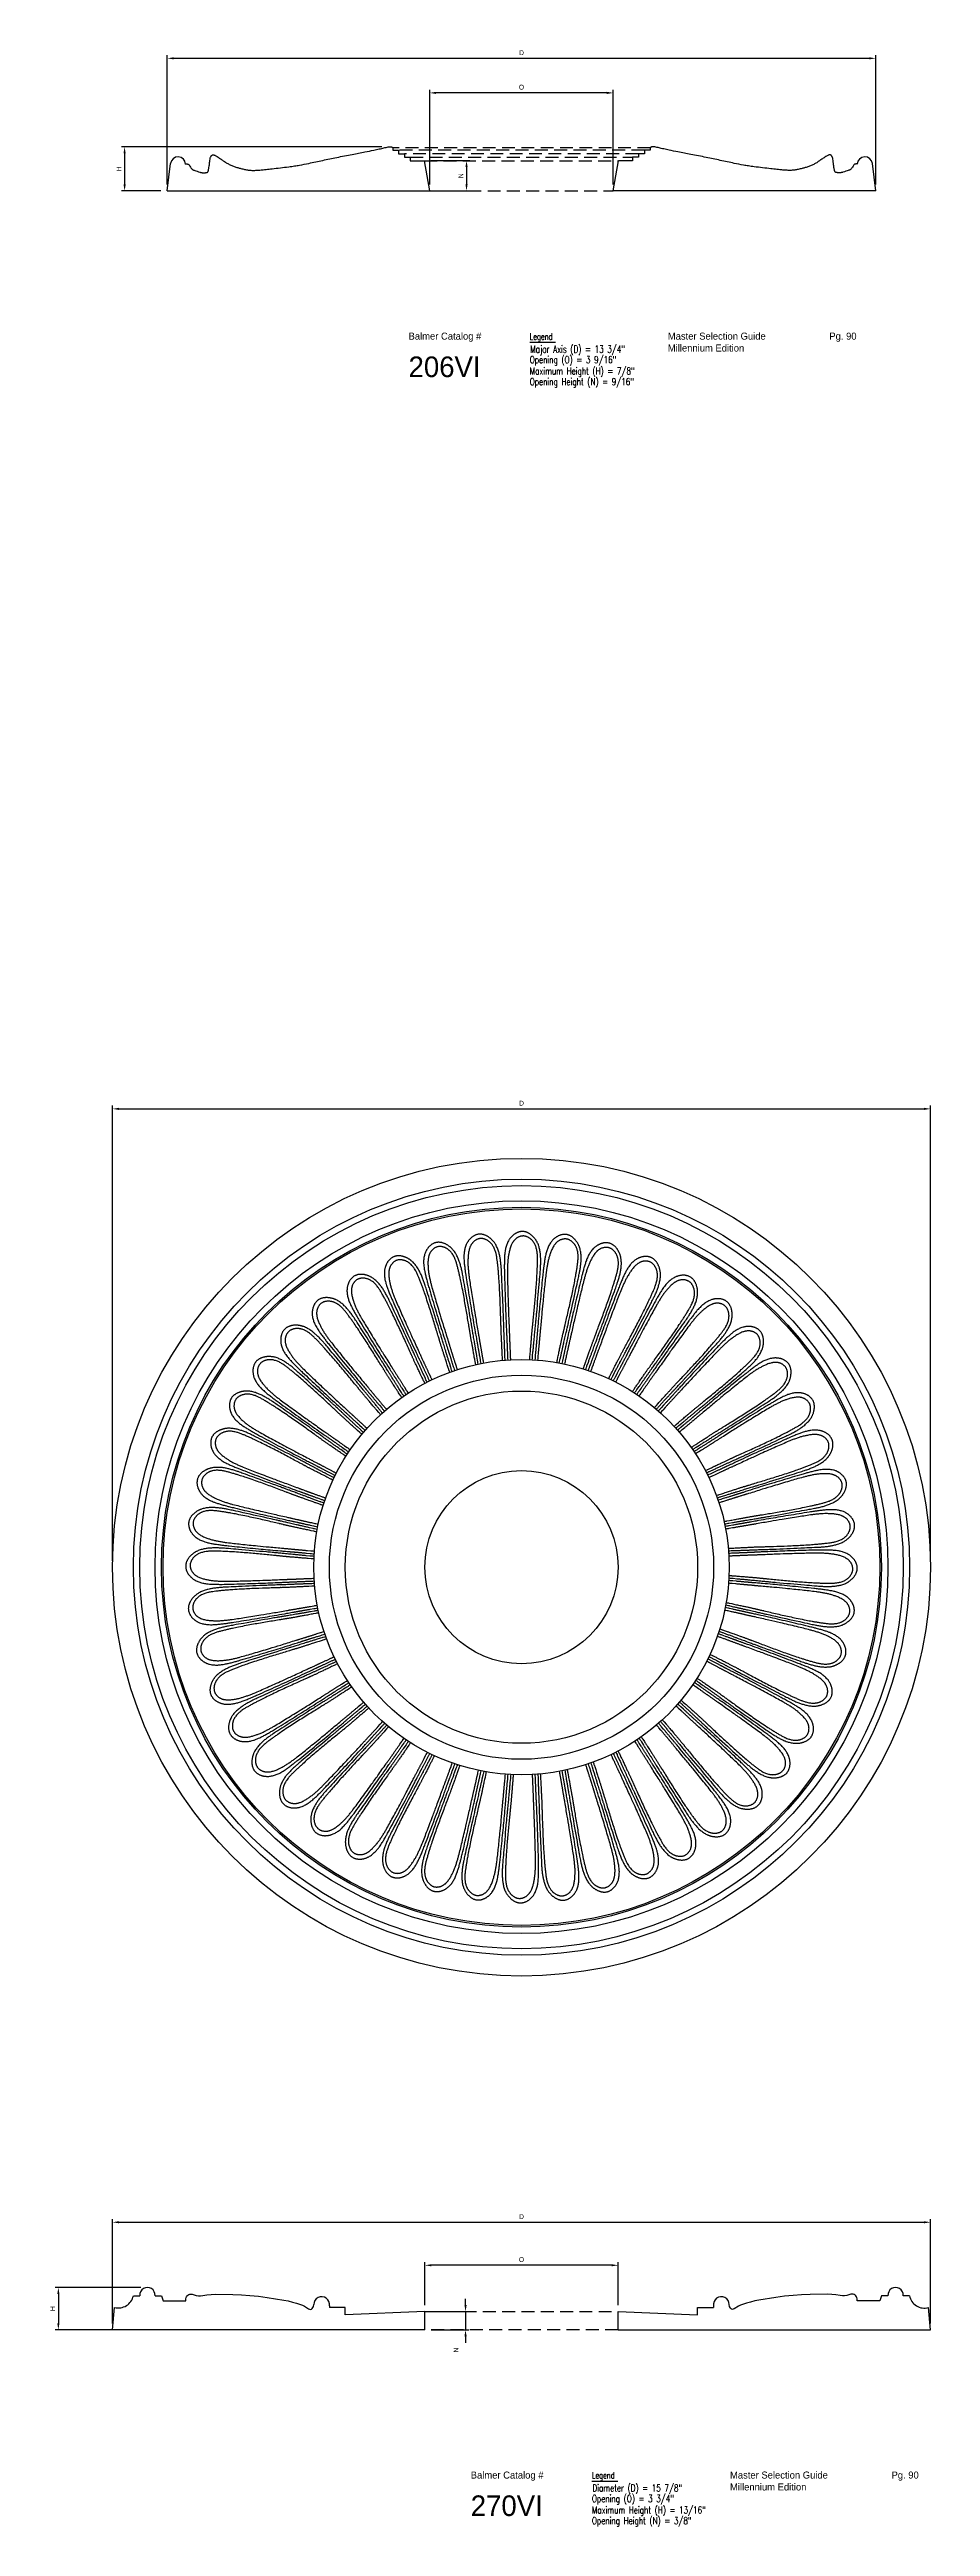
# Model space of a CAD drawing. Header units: millimetres. Extents: x 96 to 279, y 61 to 183.
# Drawn here: x 133.56 to 150.66, y 60.9 to 108.99 of the extents above; entities that cross this region are included whole.
import ezdxf

# ---------------------------------------------------------------- set-up
doc = ezdxf.new("R2010")
doc.units = ezdxf.units.MM
doc.linetypes.add('HIDDEN', pattern=[0.375, 0.25, -0.125])
doc.layers.add('DIMENSIONS', color=4, linetype='Continuous')
doc.layers.add('PART', color=7, linetype='Continuous')
doc.styles.add('GENERLNARROW', font='ROMANS.shx', dxfattribs={"width": 0.75, "height": 0.068359})
doc.styles.add('ROMANS', font='TXT')
doc.styles.get("Standard").update_dxf_attribs({"font": 'arial.ttf'})
doc.dimstyles.new('BALMER1', dxfattribs={"dimscale": 0, "dimtxt": 0.09375, "dimasz": 0.125, "dimexe": 0.0625, "dimexo": 0.125, "dimgap": 0.0625, "dimtad": 1, "dimdec": 4, "dimlfac": -1, "dimzin": 3, "dimdsep": 46, "dimlunit": 4, "dimtxsty": 'Standard', "dimcen": 0.0625, "dimdle": 0.0625, "dimclrd": 256, "dimclre": 256, "dimclrt": 256, "dimadec": 0, "dimazin": 0, "dimtfac": 0.75, "dimtdec": 4, "dimtix": 1, "dimtmove": 2, "dimatfit": 3, "dimfxl": 1, "dimtolj": 1, "dimtzin": 3, "dimarcsym": 0})

# ---------------------------------------------------------------- blocks, each defined once
blk = doc.blocks.new('BALMERLEGEND')
at = {"layer": 'DIMENSIONS', "color": 7}
blk.add_line((2.375, 1.034), (2.876, 1.034), dxfattribs=at)
at = {"layer": 'DIMENSIONS', "color": 7, "style": 'ROMANS'}
for s, p in [('Balmer Catalog #', (0.023, 1.086)), ('Master Selection Guide', (5.055, 1.086)), ('Millennium Edition', (5.055, 0.855))]:
    blk.add_text(s, height=0.1367, dxfattribs=at).set_placement(p)
at = {"layer": 'DIMENSIONS', "color": 7, "style": 'GENERLNARROW', "width": 0.75}
blk.add_text('Legend', height=0.125, dxfattribs=at).set_placement((2.375, 1.085))
for tag, p in [('DIMENSION1', (2.386, 0.833)), ('DIMENSION2', (2.375, 0.63)), ('DIMENSION3', (2.375, 0.41)), ('EXTRA', (2.375, 0.202)), ('EXTRA', (2.375, -0.006))]:
    blk.add_attdef(tag, p, '', height=0.137, dxfattribs=at)
at = {"layer": 'DIMENSIONS', "color": 7, "style": 'ROMANS'}
for tag, p, height in [('PAGE#', (8.19, 1.086), 0.137), ('CATALOG#', (0.023, 0.359), 0.4)]:
    blk.add_attdef(tag, p, '', height=height, dxfattribs=at)
blk = doc.blocks.new('*D119')
at = {"layer": 'Defpoints', "color": 0, "transparency": 16777216}
for p in [(149.596, 108.816), (135.846, 106.243), (149.596, 106.243)]:
    blk.add_point(p, dxfattribs=at)
at = {"layer": 'DIMENSIONS', "lineweight": -2, "transparency": 16777216}
for p, q in [((135.846, 106.368), (135.846, 108.878)), ((135.971, 108.816), (149.471, 108.816)), ((149.596, 106.368), (149.596, 108.878))]:
    blk.add_line(p, q, dxfattribs=at)
at = {"layer": 'DIMENSIONS', "transparency": 16777216}
for points in [[(135.971, 108.836), (135.971, 108.795), (135.846, 108.816)], [(149.471, 108.836), (149.471, 108.795), (149.596, 108.816)]]:
    blk.add_solid(points, dxfattribs=at)
at = {"layer": 'DIMENSIONS', "transparency": 16777216, "insert": (142.721, 108.925), "char_height": 0.0938, "attachment_point": 5}
blk.add_mtext('\\A1;D', dxfattribs=at)
blk = doc.blocks.new('*D120')
at = {"layer": 'Defpoints', "color": 0, "transparency": 16777216}
for p in [(140.134, 107.097), (135.018, 106.243), (135.846, 106.243)]:
    blk.add_point(p, dxfattribs=at)
at = {"layer": 'DIMENSIONS', "lineweight": -2, "transparency": 16777216}
for p, q in [((140.009, 107.097), (134.955, 107.097)), ((135.018, 106.972), (135.018, 106.368)), ((135.721, 106.243), (134.955, 106.243))]:
    blk.add_line(p, q, dxfattribs=at)
at = {"layer": 'DIMENSIONS', "transparency": 16777216}
for points in [[(134.997, 106.972), (135.039, 106.972), (135.018, 107.097)], [(134.997, 106.368), (135.039, 106.368), (135.018, 106.243)]]:
    blk.add_solid(points, dxfattribs=at)
at = {"layer": 'DIMENSIONS', "transparency": 16777216, "insert": (134.908, 106.67), "char_height": 0.0938, "attachment_point": 5, "rotation": 90}
blk.add_mtext('\\A1;H', dxfattribs=at)
blk = doc.blocks.new('*D121')
at = {"layer": 'Defpoints', "color": 0, "transparency": 16777216}
for p in [(140.835, 106.829), (140.939, 106.243), (141.654, 106.243)]:
    blk.add_point(p, dxfattribs=at)
at = {"layer": 'DIMENSIONS', "lineweight": -2, "transparency": 16777216}
for p, q in [((140.96, 106.829), (141.717, 106.829)), ((141.654, 106.704), (141.654, 106.368)), ((141.064, 106.243), (141.717, 106.243))]:
    blk.add_line(p, q, dxfattribs=at)
at = {"layer": 'DIMENSIONS', "transparency": 16777216}
for points in [[(141.633, 106.704), (141.675, 106.704), (141.654, 106.829)], [(141.633, 106.368), (141.675, 106.368), (141.654, 106.243)]]:
    blk.add_solid(points, dxfattribs=at)
at = {"layer": 'DIMENSIONS', "transparency": 16777216, "insert": (141.545, 106.536), "char_height": 0.0938, "attachment_point": 5, "rotation": 90}
blk.add_mtext('\\A1;N', dxfattribs=at)
blk = doc.blocks.new('*D122')
at = {"layer": 'Defpoints', "color": 0, "transparency": 16777216}
for p in [(140.939, 108.145), (140.939, 106.243), (144.502, 106.243)]:
    blk.add_point(p, dxfattribs=at)
at = {"layer": 'DIMENSIONS', "lineweight": -2, "transparency": 16777216}
for p, q in [((140.939, 106.368), (140.939, 108.207)), ((144.502, 106.368), (144.502, 108.207)), ((144.377, 108.145), (141.064, 108.145))]:
    blk.add_line(p, q, dxfattribs=at)
at = {"layer": 'DIMENSIONS', "transparency": 16777216}
for points in [[(141.064, 108.166), (141.064, 108.124), (140.939, 108.145)], [(144.377, 108.166), (144.377, 108.124), (144.502, 108.145)]]:
    blk.add_solid(points, dxfattribs=at)
at = {"layer": 'DIMENSIONS', "transparency": 16777216, "insert": (142.721, 108.256), "char_height": 0.0938, "attachment_point": 5}
blk.add_mtext('\\A1;O', dxfattribs=at)
blk = doc.blocks.new('*D160')
at = {"layer": 'Defpoints', "color": 0, "transparency": 16777216}
for p in [(150.658, 66.806), (134.783, 64.718), (150.658, 64.718)]:
    blk.add_point(p, dxfattribs=at)
at = {"layer": 'DIMENSIONS', "lineweight": -2, "transparency": 16777216}
for p, q in [((134.783, 64.843), (134.783, 66.868)), ((150.658, 64.843), (150.658, 66.868)), ((134.908, 66.806), (150.533, 66.806))]:
    blk.add_line(p, q, dxfattribs=at)
at = {"layer": 'DIMENSIONS', "transparency": 16777216}
for points in [[(134.908, 66.826), (134.908, 66.785), (134.783, 66.806)], [(150.533, 66.826), (150.533, 66.785), (150.658, 66.806)]]:
    blk.add_solid(points, dxfattribs=at)
at = {"layer": 'DIMENSIONS', "transparency": 16777216, "insert": (142.721, 66.915), "char_height": 0.0938, "attachment_point": 5}
blk.add_mtext('\\A1;D', dxfattribs=at)
blk = doc.blocks.new('*D161')
at = {"layer": 'Defpoints', "color": 0, "transparency": 16777216}
for p in [(135.461, 65.539), (133.732, 64.718), (135.461, 64.718)]:
    blk.add_point(p, dxfattribs=at)
at = {"layer": 'DIMENSIONS', "lineweight": -2, "transparency": 16777216}
for p, q in [((135.336, 65.539), (133.67, 65.539)), ((133.732, 65.414), (133.732, 64.843)), ((135.336, 64.718), (133.67, 64.718))]:
    blk.add_line(p, q, dxfattribs=at)
at = {"layer": 'DIMENSIONS', "transparency": 16777216}
for points in [[(133.711, 65.414), (133.753, 65.414), (133.732, 65.539)], [(133.711, 64.843), (133.753, 64.843), (133.732, 64.718)]]:
    blk.add_solid(points, dxfattribs=at)
at = {"layer": 'DIMENSIONS', "transparency": 16777216, "insert": (133.623, 65.128), "char_height": 0.0938, "attachment_point": 5, "rotation": 90}
blk.add_mtext('\\A1;H', dxfattribs=at)
blk = doc.blocks.new('*D162')
at = {"layer": 'Defpoints', "color": 0, "transparency": 16777216}
for p in [(140.846, 65.072), (140.846, 64.718), (141.635, 64.718)]:
    blk.add_point(p, dxfattribs=at)
at = {"layer": 'DIMENSIONS', "lineweight": -2, "transparency": 16777216}
for p, q in [((140.971, 65.072), (141.698, 65.072)), ((141.635, 65.197), (141.635, 65.322)), ((141.635, 65.072), (141.635, 64.718)), ((140.971, 64.718), (141.698, 64.718)), ((141.635, 64.593), (141.635, 64.468))]:
    blk.add_line(p, q, dxfattribs=at)
at = {"layer": 'DIMENSIONS', "transparency": 16777216}
for points in [[(141.614, 65.197), (141.656, 65.197), (141.635, 65.072)], [(141.614, 64.593), (141.656, 64.593), (141.635, 64.718)]]:
    blk.add_solid(points, dxfattribs=at)
at = {"layer": 'DIMENSIONS', "transparency": 16777216, "insert": (141.451, 64.325), "char_height": 0.0938, "attachment_point": 5, "rotation": 90}
blk.add_mtext('\\A1;N', dxfattribs=at)
blk = doc.blocks.new('*D163')
at = {"layer": 'Defpoints', "color": 0, "transparency": 16777216}
for p in [(140.846, 65.97), (140.846, 65.072), (144.596, 65.072)]:
    blk.add_point(p, dxfattribs=at)
at = {"layer": 'DIMENSIONS', "lineweight": -2, "transparency": 16777216}
for p, q in [((140.846, 65.197), (140.846, 66.033)), ((144.471, 65.97), (140.971, 65.97)), ((144.596, 65.197), (144.596, 66.033))]:
    blk.add_line(p, q, dxfattribs=at)
at = {"layer": 'DIMENSIONS', "transparency": 16777216}
for points in [[(140.971, 65.991), (140.971, 65.95), (140.846, 65.97)], [(144.471, 65.991), (144.471, 65.95), (144.596, 65.97)]]:
    blk.add_solid(points, dxfattribs=at)
at = {"layer": 'DIMENSIONS', "transparency": 16777216, "insert": (142.721, 66.081), "char_height": 0.0938, "attachment_point": 5}
blk.add_mtext('\\A1;O', dxfattribs=at)
blk = doc.blocks.new('*D164')
at = {"layer": 'Defpoints', "color": 0, "transparency": 16777216}
for p in [(150.658, 88.421), (134.783, 79.523), (150.658, 79.523)]:
    blk.add_point(p, dxfattribs=at)
at = {"layer": 'DIMENSIONS', "lineweight": -2, "transparency": 16777216}
for p, q in [((134.783, 79.648), (134.783, 88.484)), ((150.658, 79.648), (150.658, 88.484)), ((134.908, 88.421), (150.533, 88.421))]:
    blk.add_line(p, q, dxfattribs=at)
at = {"layer": 'DIMENSIONS', "transparency": 16777216}
for points in [[(134.908, 88.442), (134.908, 88.4), (134.783, 88.421)], [(150.533, 88.442), (150.533, 88.4), (150.658, 88.421)]]:
    blk.add_solid(points, dxfattribs=at)
at = {"layer": 'DIMENSIONS', "transparency": 16777216, "insert": (142.721, 88.531), "char_height": 0.0938, "attachment_point": 5}
blk.add_mtext('\\A1;D', dxfattribs=at)
blk = doc.blocks.new('BALMERREPEAT270VI')
at = {"layer": 'PART', "flags": 128}
for points in [[(-3.964, 0.733, -0.000098), (-4.016, 0.744, -0.000191), (-4.042, 0.75), (-4.116, 0.767, -0.000092), (-4.151, 0.775, -0.000099), (-4.185, 0.783, -0.00009), (-4.219, 0.79, -0.000098), (-4.25, 0.797, -0.000087), (-4.28, 0.804, -0.00008), (-4.312, 0.812, -0.000097), (-4.335, 0.817, -0.000065), (-4.37, 0.825, -0.000172), (-4.423, 0.837, -0.000169), (-4.477, 0.849, -0.000085), (-4.533, 0.862, -0.000118), (-4.573, 0.872, -0.00003), (-4.617, 0.882, 0.000027), (-4.66, 0.892, 0.000023), (-4.674, 0.895, 0.000004), (-4.741, 0.911, 0.000243), (-4.762, 0.915, 0.000093), (-4.817, 0.928, 0.002001), (-4.866, 0.939, 0.000182), (-5.401, 1.057, 0.00051), (-5.591, 1.099, 0.00096), (-5.693, 1.121, 0.010756), (-5.762, 1.134, 0.009688), (-5.84, 1.146, 0.005863), (-5.879, 1.151, 0.006492), (-5.914, 1.154, 0.007699), (-5.948, 1.156, 0.006569), (-5.989, 1.158, 0.011828), (-6.021, 1.158, 0.009117), (-6.064, 1.156, 0.016386), (-6.1, 1.152, 0.015391), (-6.138, 1.146, 0.017749), (-6.179, 1.137, 0.022046), (-6.211, 1.127, 0.00726), (-6.233, 1.119, 0.012158), (-6.246, 1.113, 0.009374), (-6.265, 1.104, 0.01075), (-6.281, 1.096, 0.01146), (-6.298, 1.086, 0.010871), (-6.315, 1.075, 0.011696), (-6.33, 1.064, 0.011095), (-6.346, 1.051, 0.012639), (-6.361, 1.039, 0.011738), (-6.376, 1.025, 0.014059), (-6.389, 1.011, 0.012834), (-6.402, 0.996, 0.015937), (-6.413, 0.981, 0.014402), (-6.424, 0.964, 0.01822), (-6.433, 0.949, 0.016452), (-6.442, 0.931, 0.020697), (-6.448, 0.914, 0.019652), (-6.454, 0.896, 0.022086), (-6.458, 0.878, 0.022102), (-6.46, 0.859, 0.019851), (-6.461, 0.84, 0.02064), (-6.46, 0.822, 0.016463), (-6.458, 0.802, 0.0181), (-6.455, 0.785, 0.014902), (-6.45, 0.765, 0.016302), (-6.445, 0.748, 0.013991), (-6.437, 0.73, 0.015198), (-6.43, 0.713, 0.013168), (-6.421, 0.696, 0.014153), (-6.411, 0.68, 0.012228), (-6.4, 0.664, 0.013127), (-6.389, 0.649, 0.011462), (-6.378, 0.636, 0.010046), (-6.365, 0.621, 0.013076), (-6.355, 0.611, 0.00762), (-6.338, 0.595, 0.024632), (-6.313, 0.575, 0.019415), (-6.278, 0.552, 0.018414), (-6.246, 0.533, 0.018768), (-6.213, 0.518, 0.011731), (-6.174, 0.502, 0.014945), (-6.143, 0.491, 0.008304), (-6.1, 0.479, 0.011351), (-6.069, 0.471, 0.005285), (-6.025, 0.462, 0.007514), (-5.993, 0.456, 0.003174), (-5.955, 0.449, 0.003167), (-5.917, 0.444, 0.003844), (-5.834, 0.432, 0.004763), (-5.766, 0.424, 0.001831), (-5.672, 0.414, 0.000851), (-5.471, 0.393, 0.00053), (-5.055, 0.352, 0.001243), (-4.877, 0.335, 0.000802), (-4.677, 0.317, 0.001671), (-4.58, 0.309, 0.000109), (-4.519, 0.304, 0.000486), (-4.506, 0.303, 0.000095), (-4.487, 0.301, -0.000292), (-4.468, 0.3, -0.000195), (-4.44, 0.297, -0.000337), (-4.424, 0.296, -0.000275), (-4.411, 0.295, -0.000251), (-4.397, 0.294, -0.000205), (-4.381, 0.292, -0.000216), (-4.366, 0.291, -0.000211), (-4.348, 0.289, -0.000199), (-4.328, 0.288, -0.00018), (-4.307, 0.286, -0.000175), (-4.285, 0.284, -0.000151), (-4.259, 0.281, -0.000151), (-4.233, 0.279, -0.000127), (-4.203, 0.276, -0.000129), (-4.173, 0.274), (-4.104, 0.267, -0.000199), (-4.076, 0.265, -0.000107), (-4.023, 0.26)], [(-3.973, 0.686, -0.000113), (-4.009, 0.693, -0.000219), (-4.028, 0.697, 0), (-4.08, 0.708, -0.000065), (-4.08, 0.708, -0.000293), (-4.12, 0.716, -0.000215), (-4.175, 0.728, -0.000328), (-4.214, 0.736, -0.00029), (-4.259, 0.746, -0.000331), (-4.296, 0.754, -0.000334), (-4.332, 0.762, -0.00037), (-4.365, 0.769, -0.000381), (-4.397, 0.776, -0.000403), (-4.426, 0.782, -0.000427), (-4.454, 0.788, -0.00042), (-4.48, 0.794, -0.000464), (-4.504, 0.799, -0.000409), (-4.528, 0.805, -0.000483), (-4.548, 0.81, -0.000354), (-4.57, 0.815, -0.000441), (-4.588, 0.819, -0.000269), (-4.608, 0.823, -0.0003), (-4.625, 0.828, -0.000513), (-4.659, 0.836, 0.000057), (-4.694, 0.844, 0.000299), (-4.709, 0.847, 0.000038), (-4.828, 0.875, 0.002917), (-5.096, 0.937, 0.002879), (-5.368, 0.996, 0.003339), (-5.522, 1.027, 0.004389), (-5.639, 1.049, 0.002469), (-5.707, 1.061, 0.002445), (-5.775, 1.072, 0.004544), (-5.849, 1.083, 0.005234), (-5.912, 1.092, 0.007495), (-5.943, 1.095, 0.006081), (-5.981, 1.098, 0.013967), (-6.01, 1.099, 0.010054), (-6.051, 1.098, 0.019244), (-6.084, 1.096, 0.017488), (-6.12, 1.091, 0.020768), (-6.157, 1.082, 0.025815), (-6.187, 1.073, 0.008945), (-6.207, 1.065, 0.014488), (-6.219, 1.059, 0.011899), (-6.236, 1.051, 0.013311), (-6.25, 1.042, 0.014962), (-6.264, 1.033, 0.013872), (-6.279, 1.021, 0.015367), (-6.292, 1.01, 0.014328), (-6.306, 0.997, 0.016784), (-6.317, 0.984, 0.015379), (-6.329, 0.97, 0.019046), (-6.339, 0.956, 0.017176), (-6.348, 0.94, 0.021876), (-6.356, 0.925, 0.020263), (-6.363, 0.908, 0.024289), (-6.367, 0.892, 0.024034), (-6.371, 0.874, 0.023199), (-6.372, 0.857, 0.023418), (-6.372, 0.84, 0.019277), (-6.371, 0.821, 0.020754), (-6.368, 0.804, 0.01757), (-6.364, 0.787, 0.018672), (-6.358, 0.77, 0.017125), (-6.352, 0.753, 0.018154), (-6.344, 0.737, 0.017031), (-6.335, 0.722, 0.018354), (-6.325, 0.708, 0.015681), (-6.314, 0.693, 0.017174), (-6.303, 0.681, 0.013224), (-6.291, 0.669, 0.012916), (-6.278, 0.657, 0.013234), (-6.266, 0.648, 0.009571), (-6.25, 0.636, 0.021301), (-6.222, 0.618, 0.018158), (-6.188, 0.6, 0.010462), (-6.153, 0.584, 0.011798), (-6.122, 0.571, 0.005793), (-6.085, 0.558, 0.007189), (-6.055, 0.548, 0.007033), (-6.026, 0.539, 0.005384), (-5.988, 0.528, 0.012079), (-5.924, 0.512, 0.010844), (-5.853, 0.499, 0.005319), (-5.783, 0.487, 0.005696), (-5.717, 0.478, 0.002933), (-5.582, 0.462, 0.002892), (-5.445, 0.447, 0.001276), (-5.125, 0.414, 0.001786), (-4.896, 0.392, 0.0002), (-4.758, 0.38, -0.000931), (-4.62, 0.367, -0.000002), (-4.585, 0.364, -0.000035), (-4.583, 0.364, -0.00003), (-4.562, 0.362, 0.000045), (-4.541, 0.36, 0.000156), (-4.521, 0.358, 0.000111), (-4.492, 0.355, 0.000179), (-4.462, 0.352, 0.000179), (-4.431, 0.35, 0.000056), (-4.41, 0.348, 0.000092), (-4.396, 0.346, 0.000065), (-4.375, 0.344, 0.000075), (-4.357, 0.343, 0.000075), (-4.336, 0.341, 0.000072), (-4.314, 0.339, 0.00007), (-4.29, 0.337, 0.000068), (-4.266, 0.335, 0.000065), (-4.24, 0.332, 0.000063), (-4.213, 0.33, 0.00006), (-4.184, 0.327, 0.000059), (-4.154, 0.325), (-4.09, 0.319, 0.000105), (-4.066, 0.317, 0.000055), (-4.019, 0.313)]]:
    blk.add_lwpolyline(points, format="xyb", dxfattribs=at)

msp = doc.modelspace()

# ---------------------------------------------------------------- linework, layer by layer
for p, q in [((135.84566, 106.24274), (135.90892, 106.77156)), ((140.22173, 107.07713), (140.22173, 107.03165)), ((140.22173, 107.03165), (140.33546, 107.03165)), ((140.33546, 107.03165), (140.33546, 106.96405)), ((140.33546, 106.96405), (140.4492, 106.96405)), ((140.4492, 106.96405), (140.4492, 106.89646)), ((140.4492, 106.89646), (140.56293, 106.89646)), ((140.56293, 106.89646), (140.56293, 106.82886)), ((140.56293, 106.82886), (140.8353, 106.82886)), ((140.93941, 106.24274), (140.8353, 106.82886)), ((144.50191, 106.24274), (144.60603, 106.82886)), ((144.8784, 106.82886), (144.60603, 106.82886)), ((144.99213, 106.89646), (144.8784, 106.89646)), ((144.8784, 106.89646), (144.8784, 106.82886)), ((144.99213, 106.96405), (144.99213, 106.89646)), ((145.10587, 106.96405), (144.99213, 106.96405)), ((145.2196, 107.03165), (145.10587, 107.03165)), ((145.10587, 107.03165), (145.10587, 106.96405)), ((145.2196, 107.07713), (145.2196, 107.03165)), ((149.59566, 106.24274), (149.53241, 106.77156)), ((135.84566, 106.24274), (140.93941, 106.24274)), ((149.59566, 106.24274), (144.50191, 106.24274)), ((134.78343, 64.71802), (134.82308, 65.14936)), ((135.18745, 65.3792), (135.31294, 65.3792)), ((135.60868, 65.3792), (135.73417, 65.3792)), ((135.73417, 65.3792), (135.76542, 65.27927)), ((135.76542, 65.27927), (136.20312, 65.27927)), ((138.9917, 65.18183), (138.9917, 65.15058)), ((139.30161, 65.15058), (138.9917, 65.15058)), ((139.30161, 65.00911), (139.30161, 65.15058)), ((140.84566, 65.07161), (139.30161, 65.00911)), ((140.84566, 64.71802), (140.84566, 65.07161)), ((144.59566, 64.71802), (144.59566, 65.07161)), ((144.59566, 65.07161), (146.13972, 65.00911)), ((146.13972, 65.15058), (146.44963, 65.15058)), ((146.13972, 65.00911), (146.13972, 65.15058)), ((146.44963, 65.18183), (146.44963, 65.15058)), ((149.67591, 65.27927), (149.23821, 65.27927)), ((149.70716, 65.3792), (149.67591, 65.27927)), ((149.83265, 65.3792), (149.70716, 65.3792)), ((150.25388, 65.3792), (150.12839, 65.3792)), ((150.6579, 64.71802), (150.61824, 65.14936)), ((140.84566, 64.71802), (134.78343, 64.71802)), ((144.59566, 64.71802), (150.6579, 64.71802))]:
    msp.add_line(p, q)
at = {"linetype": 'HIDDEN'}
for p, q in [((145.2196, 107.07713), (140.22173, 107.07713)), ((145.10587, 107.03165), (140.33546, 107.03165)), ((144.99213, 106.96405), (140.4492, 106.96405)), ((140.56293, 106.89646), (144.8784, 106.89646)), ((140.8353, 106.82886), (144.60603, 106.82886)), ((140.93941, 106.24274), (144.50191, 106.24274)), ((140.84566, 65.07161), (144.59566, 65.07161)), ((144.59566, 64.71802), (140.84566, 64.71802))]:
    msp.add_line(p, q, dxfattribs=at)
at = {"flags": 128}
for points in [[(136.20273, 106.76251, -0.05896325), (136.22275, 106.7657, -0.07359349), (136.23893, 106.76396, -0.01211212), (136.25159, 106.76035, -0.04725805), (136.25471, 106.75904, -0.04659901), (136.26046, 106.75524, -0.03145298), (136.26799, 106.74835, -0.08509023), (136.28442, 106.72423, 0.05861018), (136.30632, 106.68813, 0.01103757), (136.32192, 106.669, 0.03201357), (136.32785, 106.66289, 0.04932287), (136.34102, 106.65313, 0.04622551), (136.3568, 106.64557, 0.00671593), (136.37927, 106.63759, 0.00329357), (136.42539, 106.62226, 0.0021445), (136.47836, 106.60528, 0.00802967), (136.49259, 106.60103, 0.02724378), (136.51011, 106.59713, 0.03089829), (136.52586, 106.5955, 0.00773314), (136.53966, 106.59515, 0.0052354), (136.56003, 106.59515, 0.00347322), (136.57949, 106.59549, 0.0039952), (136.5964, 106.59604, 0.02002011), (136.6046, 106.5967, 0.01744695), (136.61392, 106.59816, 0.07456372), (136.62096, 106.60065, 0.06654402), (136.62777, 106.60551, 0.05145773), (136.63311, 106.61168, 0.05066136), (136.63715, 106.6189, 0.01718004), (136.64127, 106.62939, 0.02690668), (136.6433, 106.63629, 0.00756669), (136.64683, 106.65227, 0.00545072), (136.65115, 106.67457, 0.00345797), (136.65992, 106.72457, 0.00858792), (136.66296, 106.74478, 0.00676533), (136.66692, 106.77798, -0.00108965), (136.67088, 106.81118, -0.00319086), (136.67693, 106.85842, -0.0071079), (136.68008, 106.87956, -0.0617523), (136.68426, 106.8938, -0.04209814), (136.69454, 106.91294, -0.01942205), (136.70063, 106.92154, -0.02562156), (136.70581, 106.92763, -0.03685943), (136.71242, 106.93366, -0.03978192), (136.71933, 106.93825, -0.05677955), (136.72648, 106.94122, -0.05319891), (136.73461, 106.94265, -0.04425308), (136.74271, 106.94248, -0.04182628), (136.75111, 106.94084, -0.03458149), (136.76652, 106.93529, -0.02677722), (136.78539, 106.92575, -0.00818994), (136.8152, 106.90795, -0.007382), (136.84765, 106.88718, -0.00959996), (136.90822, 106.84545, 0.01133241), (136.95965, 106.81028, 0.00507435), (136.99148, 106.79002, 0.00593406), (137.01907, 106.77329, 0.01299894), (137.04864, 106.75686, 0.01207804), (137.0813, 106.7408, 0.01242526), (137.11286, 106.72716, 0.01208602), (137.14596, 106.71474, 0.00752977), (137.17675, 106.70455, 0.00656257), (137.2124, 106.69385, 0.00870448), (137.27299, 106.67767, 0.00709162), (137.34795, 106.66016, 0.00587365), (137.38618, 106.65228, 0.00749866), (137.41627, 106.6469, 0.01790974), (137.44639, 106.64309, 0.01393347), (137.48534, 106.64066, 0.01718772), (137.54744, 106.64066, 0.01375199), (137.6249, 106.64546, 0.00179066), (137.7067, 106.65308, 0.00254828), (137.76413, 106.65894, 0.00148896), (137.88185, 106.67191, 0.00110395), (138.04052, 106.69022, 0.00346002), (138.204, 106.7106, 0.00500761), (138.3167, 106.72659, 0.00763239), (138.41168, 106.74253, 0.00403145), (138.59074, 106.77688, 0.00584631), (138.86299, 106.83471, -0.00596591), (139.13523, 106.89255, -0.00355159), (139.43589, 106.95046, 0.00431767), (139.68314, 106.99847, 0.00135835), (139.85564, 107.03401, 0.00230497), (139.95714, 107.0557, 0.004866), (140.01032, 107.06786, -0.00319484), (140.09126, 107.08666, -0.00839581), (140.13211, 107.09515, -0.0130232), (140.15865, 107.09949, -0.05769512), (140.17512, 107.09984, -0.04504748), (140.19584, 107.09597, -0.03417878), (140.20364, 107.09319, -0.03035338), (140.21194, 107.08895, -0.08686362), (140.2165, 107.08506, -0.05453657), (140.22173, 107.07713)], [(149.2386, 106.76251, 0.05896325), (149.21858, 106.7657, 0.07359349), (149.2024, 106.76396, 0.01211212), (149.18974, 106.76035, 0.04725805), (149.18662, 106.75904, 0.04659901), (149.18087, 106.75524, 0.03145298), (149.17333, 106.74835, 0.08509023), (149.1569, 106.72423, -0.05861018), (149.13501, 106.68813, -0.01103757), (149.11941, 106.669, -0.03201357), (149.11348, 106.66289, -0.04932287), (149.1003, 106.65313, -0.04622551), (149.08453, 106.64557, -0.00671593), (149.06206, 106.63759, -0.00329357), (149.01594, 106.62226, -0.0021445), (148.96297, 106.60528, -0.00802967), (148.94874, 106.60103, -0.02724378), (148.93121, 106.59713, -0.03089829), (148.91546, 106.5955, -0.00773314), (148.90167, 106.59515, -0.0052354), (148.88129, 106.59515, -0.00347322), (148.86184, 106.59549, -0.0039952), (148.84493, 106.59604, -0.02002011), (148.83673, 106.5967, -0.01744695), (148.82741, 106.59816, -0.07456372), (148.82036, 106.60065, -0.06654402), (148.81356, 106.60551, -0.05145773), (148.80822, 106.61168, -0.05066136), (148.80418, 106.6189, -0.01718004), (148.80006, 106.62939, -0.02690668), (148.79803, 106.63629, -0.00756669), (148.7945, 106.65227, -0.00545072), (148.79017, 106.67457, -0.00345797), (148.78141, 106.72457, -0.00858792), (148.77837, 106.74478, -0.00676533), (148.77441, 106.77798, 0.00108965), (148.77045, 106.81118, 0.00319086), (148.7644, 106.85842, 0.0071079), (148.76125, 106.87956, 0.0617523), (148.75707, 106.8938, 0.04209814), (148.74679, 106.91294, 0.01942205), (148.7407, 106.92154, 0.02562156), (148.73551, 106.92763, 0.03685943), (148.7289, 106.93366, 0.03978192), (148.722, 106.93825, 0.05677955), (148.71485, 106.94122, 0.05319891), (148.70672, 106.94265, 0.04425308), (148.69862, 106.94248, 0.04182628), (148.69022, 106.94084, 0.03458149), (148.67481, 106.93529, 0.02677722), (148.65594, 106.92575, 0.00818994), (148.62613, 106.90795, 0.007382), (148.59368, 106.88718, 0.00959996), (148.53311, 106.84545, -0.01133241), (148.48168, 106.81028, -0.00507435), (148.44985, 106.79002, -0.00593406), (148.42226, 106.77329, -0.01299894), (148.39269, 106.75686, -0.01207804), (148.36003, 106.7408, -0.01242526), (148.32847, 106.72716, -0.01208602), (148.29537, 106.71474, -0.00752977), (148.26458, 106.70455, -0.00656257), (148.22893, 106.69385, -0.00870448), (148.16834, 106.67767, -0.00709162), (148.09338, 106.66016, -0.00587365), (148.05515, 106.65228, -0.00749866), (148.02506, 106.6469, -0.01790974), (147.99494, 106.64309, -0.01393347), (147.95599, 106.64066, -0.01718772), (147.89389, 106.64066, -0.01375199), (147.81643, 106.64546, -0.00179066), (147.73463, 106.65308, -0.00254828), (147.6772, 106.65894, -0.00148896), (147.55948, 106.67191, -0.00110395), (147.4008, 106.69022, -0.00346002), (147.23733, 106.7106, -0.00500761), (147.12463, 106.72659, -0.00763239), (147.02964, 106.74253, -0.00403145), (146.85058, 106.77688, -0.00584631), (146.57834, 106.83471, 0.00596591), (146.3061, 106.89255, 0.00355159), (146.00544, 106.95046, -0.00431767), (145.75819, 106.99847, -0.00135835), (145.58569, 107.03401, -0.00230497), (145.48418, 107.0557, -0.004866), (145.431, 107.06786, 0.00319484), (145.35007, 107.08666, 0.00839581), (145.30922, 107.09515, 0.0130232), (145.28267, 107.09949, 0.05769512), (145.2662, 107.09984, 0.04504748), (145.24549, 107.09597, 0.03417878), (145.23769, 107.09319, 0.03035338), (145.22939, 107.08895, 0.08686362), (145.22483, 107.08506, 0.05453657), (145.2196, 107.07713)]]:
    msp.add_lwpolyline(points, format="xyb", dxfattribs=at)
for points in [[(136.20312, 65.27927), (136.20538, 65.32198), (136.20974, 65.34224), (136.21798, 65.36118), (136.23072, 65.37824), (136.24701, 65.39262), (136.26566, 65.40344), (136.28549, 65.40986), (136.30565, 65.41162), (136.32604, 65.40969), (136.3673, 65.3991), (136.4089, 65.38681), (136.45055, 65.38024), (136.49218, 65.37982), (136.5338, 65.38372), (136.61705, 65.39706), (136.70038, 65.40632), (136.7838, 65.40826), (137.11762, 65.40385), (137.28436, 65.39801), (137.4508, 65.38543), (137.61679, 65.36835), (137.78237, 65.3467), (138.11155, 65.29427), (138.19379, 65.27763), (138.27598, 65.25756), (138.35641, 65.23483), (138.43319, 65.21035), (138.47064, 65.19593), (138.50879, 65.17736), (138.58971, 65.12625), (138.60956, 65.1172), (138.6284, 65.11354), (138.64576, 65.11725), (138.66111, 65.1296), (138.67338, 65.14777), (138.68149, 65.16778), (138.68914, 65.20854)], [(149.23821, 65.27927), (149.23595, 65.32198), (149.23159, 65.34224), (149.22335, 65.36118), (149.2106, 65.37824), (149.19431, 65.39262), (149.17567, 65.40344), (149.15584, 65.40986), (149.13568, 65.41162), (149.11529, 65.40969), (149.07403, 65.3991), (149.03243, 65.38681), (148.99077, 65.38024), (148.94915, 65.37982), (148.90753, 65.38372), (148.82428, 65.39706), (148.74095, 65.40632), (148.65753, 65.40826), (148.32371, 65.40385), (148.15697, 65.39801), (147.99053, 65.38543), (147.82453, 65.36835), (147.65896, 65.3467), (147.32977, 65.29427), (147.24754, 65.27763), (147.16535, 65.25756), (147.08491, 65.23483), (147.00814, 65.21035), (146.97069, 65.19593), (146.93253, 65.17736), (146.85162, 65.12625), (146.83176, 65.1172), (146.81293, 65.11354), (146.79557, 65.11725), (146.78022, 65.1296), (146.76795, 65.14777), (146.75984, 65.16778), (146.75219, 65.20854)]]:
    msp.add_lwpolyline(points, dxfattribs=at)
for radius in [7.93723, 7.53322, 7.40773, 7.11199, 6.98649, 6.95524, 4.03165, 3.72896, 3.41906, 1.875]:
    msp.add_circle((142.72066, 79.52314), radius)
for centre, radius, start, end in [((136.05548, 106.75584), 0.1474, 2.593387, 173.878107), ((149.38585, 106.75584), 0.1474, 6.121893, 177.406613), ((135.46081, 65.39056), 0.14831, 355.606087, 184.393913), ((149.98052, 65.39056), 0.14831, 355.606087, 184.393913), ((134.89169, 65.44433), 0.30284, 256.906017, 347.580766), ((138.8416, 65.20854), 0.15246, 349.909462, 180), ((146.59973, 65.20854), 0.15246, 360, 190.090538), ((150.53951, 65.42827), 0.28981, 189.748508, 285.764709)]:
    msp.add_arc(centre, radius, start, end)

# ---------------------------------------------------------------- block references
for rotation in [277.4999999999998, 299.9999999999998, 292.4999999999998, 284.9999999999998, 269.9999999999998, 262.4999999999998, 254.9999999999999, 307.4999999999998, 247.4999999999999, 314.9999999999998, 239.9999999999998, 322.4999999999998, 232.4999999999999, 329.9999999999998, 224.9999999999999, 217.4999999999998, 337.4999999999997, 344.9999999999997, 209.9999999999999, 202.4999999999999, 352.4999999999997, 194.9999999999999, 7.499999999999999, 187.4999999999999, 15, 22.5, 179.9999999999999, 30, 172.5, 37.49999999999999, 165, 45, 157.5, 52.49999999999999, 150, 59.99999999999999, 135, 142.5, 67.5, 75.00000000000001, 127.5, 82.50000000000001, 90, 97.50000000000001, 105, 112.5, 120]:
    msp.add_blockref('BALMERREPEAT270VI', (142.72066, 79.52314), dxfattribs=dict(rotation=rotation))
msp.add_blockref('BALMERREPEAT270VI', (142.72066, 79.52314))
at = {"layer": 'DIMENSIONS'}
ref = msp.add_blockref('BALMERLEGEND', (140.50578, 102.26851), dxfattribs=at)
ref.add_attrib('DIMENSION1', 'Major Axis (D) = 13 3/4"', (142.89137, 103.10126), dxfattribs={"color": 7, "height": 0.1367188, "style": 'GENERLNARROW', "width": 0.75})
ref.add_attrib('DIMENSION2', 'Opening (O) = 3 9/16"', (142.88116, 102.89885), dxfattribs={"color": 7, "height": 0.1367188, "style": 'GENERLNARROW', "width": 0.75})
ref.add_attrib('DIMENSION3', 'Maximum Height (H) = 7/8"', (142.88116, 102.67831), dxfattribs={"color": 7, "height": 0.1367188, "style": 'GENERLNARROW', "width": 0.75})
ref.add_attrib('EXTRA', 'Opening Height (N) = 9/16"', (142.88116, 102.47035), dxfattribs={"color": 7, "height": 0.1367188, "style": 'GENERLNARROW', "width": 0.75})
ref.add_attrib('CATALOG#', '206VI', (140.52893, 102.62724), dxfattribs={"color": 7, "height": 0.4, "style": 'ROMANS'})
ref.add_attrib('PAGE#', 'Pg. 90', (148.69553, 103.35445), dxfattribs={"color": 7, "height": 0.1367, "style": 'ROMANS'})
ref = msp.add_blockref('BALMERLEGEND', (141.71273, 60.74379), dxfattribs=at)
ref.add_attrib('DIMENSION1', 'Diameter (D) = 15 7/8"', (144.09832, 61.57654), dxfattribs={"color": 7, "height": 0.1367188, "style": 'GENERLNARROW', "width": 0.75})
ref.add_attrib('DIMENSION2', 'Opening (O) = 3 3/4"', (144.08811, 61.37413), dxfattribs={"color": 7, "height": 0.1367188, "style": 'GENERLNARROW', "width": 0.75})
ref.add_attrib('DIMENSION3', 'Maximum Height (H) = 13/16"', (144.08811, 61.15359), dxfattribs={"color": 7, "height": 0.1367188, "style": 'GENERLNARROW', "width": 0.75})
ref.add_attrib('EXTRA', 'Opening Height (N) = 3/8"', (144.08811, 60.94563), dxfattribs={"color": 7, "height": 0.1367188, "style": 'GENERLNARROW', "width": 0.75})
ref.add_attrib('CATALOG#', '270VI', (141.73587, 61.10252), dxfattribs={"color": 7, "height": 0.4, "style": 'ROMANS'})
ref.add_attrib('PAGE#', 'Pg. 90', (149.90247, 61.82973), dxfattribs={"color": 7, "height": 0.1367, "style": 'ROMANS'})

# ---------------------------------------------------------------- dimensions: what is measured, and where the dimension line sits
for base, p1, p2, text, picture, middle in [((149.59566, 108.81551), (135.84566, 106.24274), (149.59566, 106.24274), 'D', '*D119', (142.72066, 108.92488)), ((140.93941, 108.14469), (144.50191, 106.24274), (140.93941, 106.24274), 'O', '*D122', (142.72066, 108.2557)), ((150.6579, 88.42113), (134.78343, 79.52314), (150.6579, 79.52314), 'D', '*D164', (142.72066, 88.53051)), ((150.6579, 66.80555), (134.78343, 64.71802), (150.6579, 64.71802), 'D', '*D160', (142.72066, 66.91493)), ((140.84566, 65.97047), (144.59566, 65.07161), (140.84566, 65.07161), 'O', '*D163', (142.72066, 66.08148))]:
    dim = msp.add_linear_dim(base=base, p1=p1, p2=p2, text=text, dimstyle='BALMER1', override={"dimscale": 1}, dxfattribs=at)
    dim.commit()
    dim.dimension.update_dxf_attribs({"geometry": picture, "text_midpoint": middle})
for base, p1, p2, text, picture, middle in [((135.0178, 106.24274), (140.1342, 107.09654), (135.84566, 106.24274), 'H', '*D120', (134.90842, 106.66964)), ((141.6542, 106.24274), (140.8353, 106.82886), (140.93941, 106.24274), 'N', '*D121', (141.54482, 106.5358)), ((133.73228, 64.71802), (135.46081, 65.53887), (135.46081, 64.71802), 'H', '*D161', (133.6229, 65.12844))]:
    dim = msp.add_linear_dim(base=base, p1=p1, p2=p2, angle=90, text=text, dimstyle='BALMER1', override={"dimscale": 1}, dxfattribs=at)
    dim.commit()
    dim.dimension.update_dxf_attribs({"geometry": picture, "text_midpoint": middle})
dim = msp.add_linear_dim(base=(141.63505, 64.71802), p1=(140.84566, 65.07161), p2=(140.84566, 64.71802), angle=90, text='N', dimstyle='BALMER1', override={"dimscale": 1}, dxfattribs=at)
dim.commit()
dim.dimension.update_dxf_attribs({"geometry": '*D162', "text_midpoint": (141.4513, 64.32521), "dimtype": 160})

doc.saveas('drawing.dxf')
